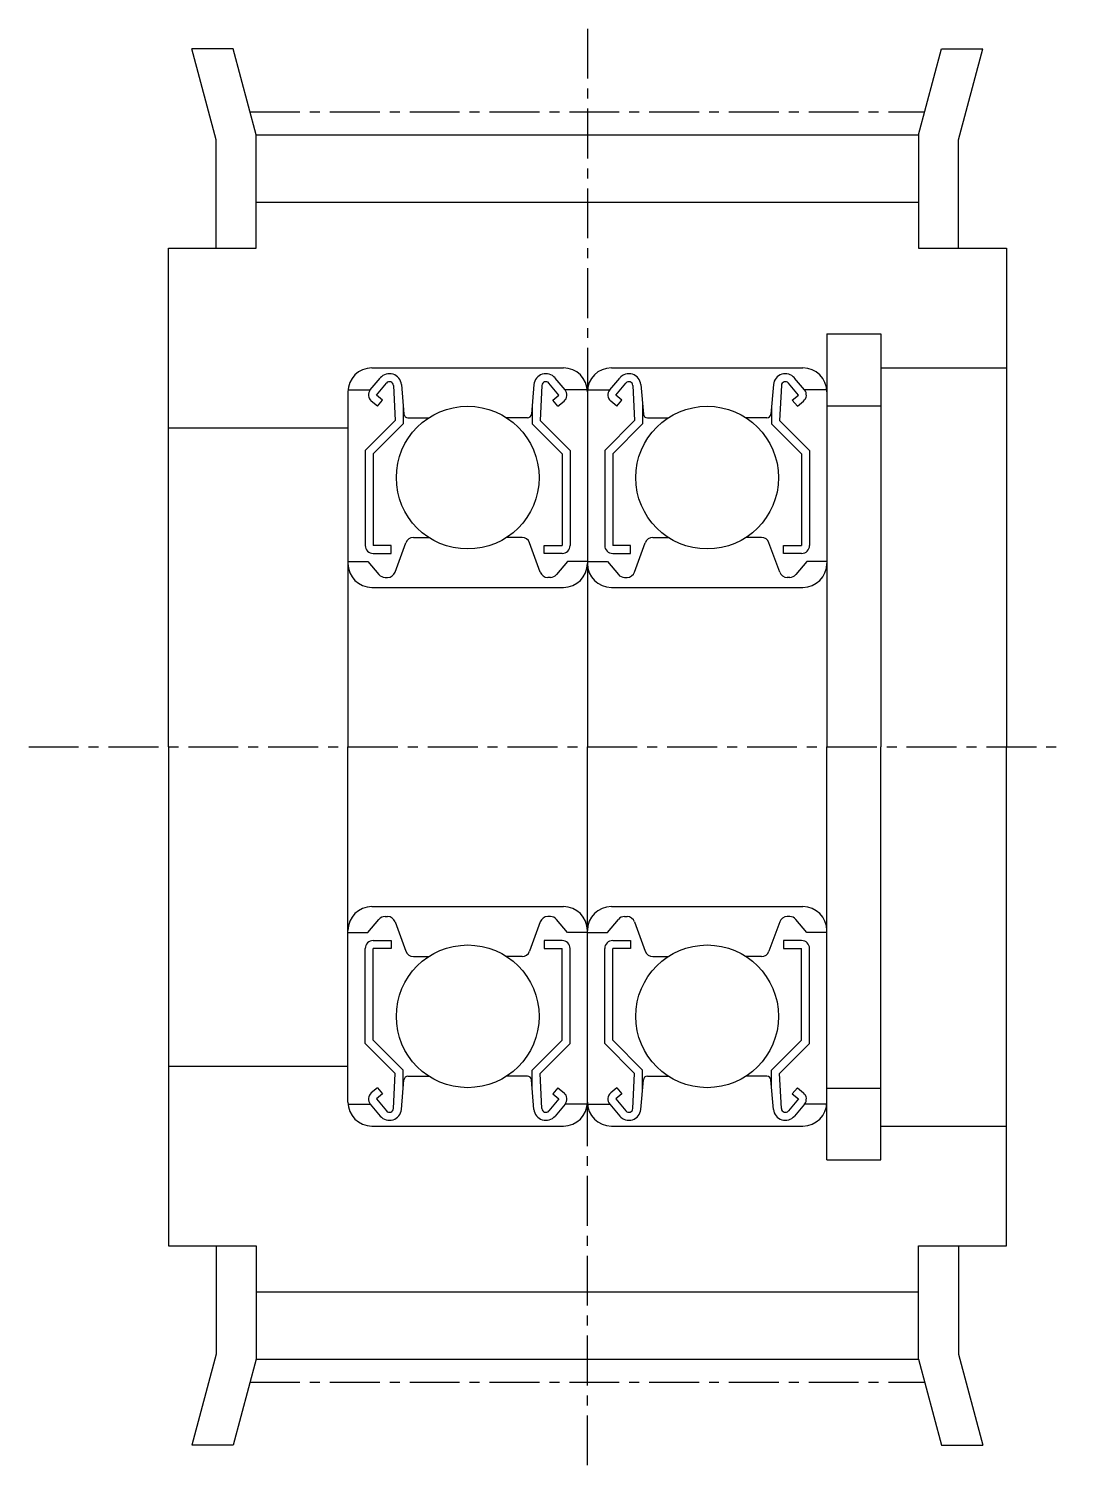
# Model space of a CAD drawing. Extents: x 79 to 167, y 96 to 201.
# Drawn here: x 141.08 to 167.08, y 165.22 to 201.22 of the extents above; entities outside this region: 2.
import ezdxf
from ezdxf.enums import TextEntityAlignment as Align

# ---------------------------------------------------------------- set-up
doc = ezdxf.new("R2010")
doc.units = 0
doc.linetypes.add('CENTER', pattern=[2, 1.25, -0.25, 0.25, -0.25])
doc.layers.get('0').update_dxf_attribs({"linetype": 'CONTINUOUS'})
doc.layers.add('CENTER', color=1, linetype='CENTER')

# ---------------------------------------------------------------- blocks, each defined once
blk = doc.blocks.new('*U2')
at = {"color": 7, "linetype": 'CONTINUOUS'}
blk.add_text('APTF20P5M150', height=3, dxfattribs=at).set_placement((79.217, 96.114))

msp = doc.modelspace()

# ---------------------------------------------------------------- linework, layer by layer
at = {"color": 7, "linetype": 'CONTINUOUS'}
for p, q in [((145.783, 198.43), (145.17, 200.717)), ((146.205, 200.717), (145.17, 200.717)), ((146.783, 198.562), (146.205, 200.717)), ((163.383, 198.562), (163.96, 200.717)), ((163.96, 200.717), (164.995, 200.717)), ((164.383, 198.43), (164.995, 200.717)), ((145.783, 195.717), (145.783, 198.43)), ((146.783, 198.562), (163.383, 198.562)), ((146.783, 195.717), (146.783, 198.562)), ((163.383, 198.562), (163.383, 195.717)), ((164.383, 195.717), (164.383, 198.43)), ((146.783, 196.867), (163.383, 196.867)), ((144.583, 183.217), (144.583, 195.717)), ((144.583, 195.717), (146.783, 195.717)), ((163.383, 195.717), (165.583, 195.717)), ((165.583, 195.717), (165.583, 183.217)), ((161.083, 193.567), (161.083, 183.217)), ((161.083, 193.567), (161.083, 183.217)), ((161.083, 193.567), (162.433, 193.567)), ((162.433, 193.567), (162.433, 183.217)), ((149.683, 192.717), (154.483, 192.717)), ((155.683, 192.717), (160.483, 192.717)), ((162.433, 192.717), (165.583, 192.717)), ((149.643, 192.167), (149.892, 192.464)), ((149.796, 192.038), (150.046, 192.336)), ((150.223, 192.277), (150.266, 191.4)), ((150.421, 192.298), (150.486, 191.558)), ((153.744, 192.298), (153.68, 191.558)), ((153.943, 192.277), (153.9, 191.4)), ((154.37, 192.038), (154.119, 192.336)), ((154.523, 192.167), (154.273, 192.464)), ((155.643, 192.167), (155.892, 192.464)), ((155.796, 192.038), (156.046, 192.336)), ((156.223, 192.277), (156.266, 191.4)), ((156.421, 192.298), (156.486, 191.558)), ((159.744, 192.298), (159.68, 191.558)), ((159.943, 192.277), (159.9, 191.4)), ((160.37, 192.038), (160.119, 192.336)), ((160.523, 192.167), (160.273, 192.464)), ((149.083, 192.167), (149.643, 192.167)), ((149.083, 192.117), (149.083, 183.217)), ((149.821, 191.757), (149.668, 191.885)), ((149.949, 191.91), (149.796, 192.038)), ((149.821, 191.757), (149.949, 191.91)), ((154.217, 191.91), (154.37, 192.038)), ((154.345, 191.757), (154.217, 191.91)), ((154.345, 191.757), (154.498, 191.885)), ((155.083, 192.167), (154.523, 192.167)), ((155.083, 192.167), (155.643, 192.167)), ((155.083, 192.117), (155.083, 183.217)), ((155.821, 191.757), (155.668, 191.885)), ((155.949, 191.91), (155.796, 192.038)), ((155.821, 191.757), (155.949, 191.91)), ((160.217, 191.91), (160.37, 192.038)), ((160.345, 191.757), (160.217, 191.91)), ((160.345, 191.757), (160.498, 191.885)), ((161.083, 192.167), (160.523, 192.167)), ((150.466, 191.787), (150.466, 191.317)), ((153.7, 191.787), (153.7, 191.317)), ((156.466, 191.787), (156.466, 191.317)), ((159.7, 191.787), (159.7, 191.317)), ((161.083, 191.767), (162.433, 191.767)), ((144.583, 191.217), (149.083, 191.217)), ((150.266, 191.4), (149.516, 190.65)), ((150.466, 191.317), (149.716, 190.567)), ((150.585, 191.467), (151.11, 191.467)), ((153.58, 191.467), (153.056, 191.467)), ((153.7, 191.317), (154.45, 190.567)), ((153.9, 191.4), (154.65, 190.65)), ((156.266, 191.4), (155.516, 190.65)), ((156.466, 191.317), (155.716, 190.567)), ((156.585, 191.467), (157.11, 191.467)), ((159.58, 191.467), (159.056, 191.467)), ((159.7, 191.317), (160.45, 190.567)), ((159.9, 191.4), (160.65, 190.65)), ((162.433, 191.142), (162.433, 191.142)), ((149.516, 190.65), (149.516, 188.267)), ((149.716, 190.567), (149.716, 188.267)), ((154.45, 190.567), (154.45, 188.267)), ((154.65, 190.65), (154.65, 188.267)), ((155.516, 190.65), (155.516, 188.267)), ((155.716, 190.567), (155.716, 188.267)), ((160.45, 190.567), (160.45, 188.267)), ((160.65, 190.65), (160.65, 188.267)), ((150.265, 187.598), (150.533, 188.335)), ((150.721, 188.467), (151.11, 188.467)), ((153.445, 188.467), (153.056, 188.467)), ((153.901, 187.598), (153.633, 188.335)), ((156.265, 187.598), (156.533, 188.335)), ((156.721, 188.467), (157.11, 188.467)), ((159.445, 188.467), (159.056, 188.467)), ((159.901, 187.598), (159.633, 188.335)), ((150.166, 188.267), (149.716, 188.267)), ((149.716, 188.067), (150.166, 188.067)), ((150.166, 188.067), (150.166, 188.267)), ((154, 188.267), (154.45, 188.267)), ((154, 188.067), (154, 188.267)), ((154.45, 188.067), (154, 188.067)), ((156.166, 188.267), (155.716, 188.267)), ((155.716, 188.067), (156.166, 188.067)), ((156.166, 188.067), (156.166, 188.267)), ((160, 188.267), (160.45, 188.267)), ((160, 188.067), (160, 188.267)), ((160.45, 188.067), (160, 188.067)), ((149.083, 187.867), (149.583, 187.867)), ((149.583, 187.867), (149.858, 187.538)), ((154.583, 187.867), (154.307, 187.538)), ((155.083, 187.867), (154.583, 187.867)), ((155.083, 187.867), (155.583, 187.867)), ((155.583, 187.867), (155.858, 187.538)), ((160.583, 187.867), (160.307, 187.538)), ((161.083, 187.867), (160.583, 187.867)), ((149.683, 187.217), (154.483, 187.217)), ((150.012, 187.467), (150.077, 187.467)), ((154.154, 187.467), (154.089, 187.467)), ((155.683, 187.217), (160.483, 187.217)), ((156.012, 187.467), (156.077, 187.467)), ((160.154, 187.467), (160.089, 187.467)), ((144.583, 183.217), (144.583, 170.717)), ((149.083, 174.317), (149.083, 183.217)), ((155.083, 174.317), (155.083, 183.217)), ((161.083, 172.867), (161.083, 183.217)), ((161.083, 172.867), (161.083, 183.217)), ((162.433, 172.867), (162.433, 183.217)), ((162.433, 183.217), (162.433, 183.217)), ((162.433, 183.217), (162.433, 183.217)), ((165.583, 170.717), (165.583, 183.217)), ((149.683, 179.217), (154.483, 179.217)), ((150.012, 178.967), (150.077, 178.967)), ((154.154, 178.967), (154.089, 178.967)), ((155.683, 179.217), (160.483, 179.217)), ((156.012, 178.967), (156.077, 178.967)), ((160.154, 178.967), (160.089, 178.967)), ((149.083, 178.567), (149.583, 178.567)), ((149.583, 178.567), (149.858, 178.895)), ((150.265, 178.835), (150.533, 178.098)), ((153.901, 178.835), (153.633, 178.098)), ((154.583, 178.567), (154.307, 178.895)), ((155.083, 178.567), (154.583, 178.567)), ((155.083, 178.567), (155.583, 178.567)), ((155.583, 178.567), (155.858, 178.895)), ((156.265, 178.835), (156.533, 178.098)), ((159.901, 178.835), (159.633, 178.098)), ((160.583, 178.567), (160.307, 178.895)), ((161.083, 178.567), (160.583, 178.567)), ((149.716, 178.367), (150.166, 178.367)), ((150.166, 178.367), (150.166, 178.167)), ((154.45, 178.367), (154, 178.367)), ((154, 178.367), (154, 178.167)), ((155.716, 178.367), (156.166, 178.367)), ((156.166, 178.367), (156.166, 178.167)), ((160, 178.367), (160, 178.167)), ((160.45, 178.367), (160, 178.367)), ((149.516, 175.784), (149.516, 178.167)), ((149.716, 175.867), (149.716, 178.167)), ((150.166, 178.167), (149.716, 178.167)), ((150.721, 177.967), (151.11, 177.967)), ((153.445, 177.967), (153.056, 177.967)), ((154, 178.167), (154.45, 178.167)), ((154.45, 175.867), (154.45, 178.167)), ((154.65, 175.784), (154.65, 178.167)), ((155.516, 175.784), (155.516, 178.167)), ((155.716, 175.867), (155.716, 178.167)), ((156.166, 178.167), (155.716, 178.167)), ((156.721, 177.967), (157.11, 177.967)), ((159.445, 177.967), (159.056, 177.967)), ((160, 178.167), (160.45, 178.167)), ((160.45, 175.867), (160.45, 178.167)), ((160.65, 175.784), (160.65, 178.167)), ((150.266, 175.034), (149.516, 175.784)), ((150.466, 175.117), (149.716, 175.867)), ((153.7, 175.117), (154.45, 175.867)), ((153.9, 175.034), (154.65, 175.784)), ((156.266, 175.034), (155.516, 175.784)), ((156.466, 175.117), (155.716, 175.867)), ((159.7, 175.117), (160.45, 175.867)), ((159.9, 175.034), (160.65, 175.784)), ((144.583, 175.217), (149.083, 175.217)), ((150.223, 174.157), (150.266, 175.034)), ((150.466, 174.647), (150.466, 175.117)), ((150.585, 174.967), (151.11, 174.967)), ((153.58, 174.967), (153.056, 174.967)), ((153.7, 174.647), (153.7, 175.117)), ((153.943, 174.157), (153.9, 175.034)), ((156.223, 174.157), (156.266, 175.034)), ((156.466, 174.647), (156.466, 175.117)), ((156.585, 174.967), (157.11, 174.967)), ((159.58, 174.967), (159.056, 174.967)), ((159.7, 174.647), (159.7, 175.117)), ((159.943, 174.157), (159.9, 175.034)), ((162.433, 175.292), (162.433, 175.292)), ((149.821, 174.677), (149.668, 174.549)), ((149.821, 174.677), (149.949, 174.524)), ((150.421, 174.136), (150.486, 174.876)), ((153.744, 174.136), (153.68, 174.876)), ((154.345, 174.677), (154.217, 174.524)), ((154.345, 174.677), (154.498, 174.549)), ((155.821, 174.677), (155.668, 174.549)), ((155.821, 174.677), (155.949, 174.524)), ((156.421, 174.136), (156.486, 174.876)), ((159.744, 174.136), (159.68, 174.876)), ((160.345, 174.677), (160.217, 174.524)), ((160.345, 174.677), (160.498, 174.549)), ((161.083, 174.667), (162.433, 174.667)), ((149.083, 174.267), (149.643, 174.267)), ((149.643, 174.267), (149.892, 173.969)), ((149.949, 174.524), (149.796, 174.396)), ((149.796, 174.396), (150.046, 174.098)), ((154.37, 174.396), (154.119, 174.098)), ((154.217, 174.524), (154.37, 174.396)), ((154.523, 174.267), (154.273, 173.969)), ((155.083, 174.267), (154.523, 174.267)), ((155.083, 174.267), (155.643, 174.267)), ((155.643, 174.267), (155.892, 173.969)), ((155.949, 174.524), (155.796, 174.396)), ((155.796, 174.396), (156.046, 174.098)), ((160.37, 174.396), (160.119, 174.098)), ((160.217, 174.524), (160.37, 174.396)), ((160.523, 174.267), (160.273, 173.969)), ((161.083, 174.267), (160.523, 174.267)), ((149.683, 173.717), (154.483, 173.717)), ((155.683, 173.717), (160.483, 173.717)), ((162.433, 173.717), (165.583, 173.717)), ((161.083, 172.867), (162.433, 172.867)), ((144.583, 170.717), (146.783, 170.717)), ((145.783, 170.717), (145.783, 168.003)), ((146.783, 170.717), (146.783, 167.872)), ((163.383, 170.717), (165.583, 170.717)), ((163.383, 167.872), (163.383, 170.717)), ((164.383, 170.717), (164.383, 168.003)), ((146.783, 169.567), (163.383, 169.567)), ((145.783, 168.003), (145.17, 165.717)), ((146.783, 167.872), (146.205, 165.717)), ((146.783, 167.872), (163.383, 167.872)), ((163.383, 167.872), (163.96, 165.717)), ((164.383, 168.003), (164.995, 165.717)), ((146.205, 165.717), (145.17, 165.717)), ((163.96, 165.717), (164.995, 165.717))]:
    msp.add_line(p, q, dxfattribs=at)
for centre in [(152.083, 189.967), (158.083, 189.967), (152.083, 176.467), (158.083, 176.467)]:
    msp.add_circle(centre, 1.788, dxfattribs=at)
for centre, radius, start, end in [((149.683, 192.117), 0.6, 90, 180), ((154.483, 192.117), 0.6, 0, 90), ((155.683, 192.117), 0.6, 90, 180), ((160.483, 192.117), 0.6, 0, 90), ((150.122, 192.272), 0.3, 4.9968, 140.0029), ((150.123, 192.272), 0.1, 2.8198, 140.0022), ((154.043, 192.272), 0.3, 39.9971, 175.0032), ((154.043, 192.272), 0.1, 39.9978, 177.1802), ((156.122, 192.272), 0.3, 4.9968, 140.0029), ((156.123, 192.272), 0.1, 2.8198, 140.0022), ((160.043, 192.272), 0.3, 39.9971, 175.0032), ((160.043, 192.272), 0.1, 39.9978, 177.1802), ((149.796, 192.038), 0.2, 140.0029, 230.087), ((154.37, 192.038), 0.2, 309.913, 39.9971), ((155.796, 192.038), 0.2, 140.0029, 230.087), ((160.37, 192.038), 0.2, 309.913, 39.9971), ((150.585, 191.567), 0.1, 184.9968, 269.9995), ((153.58, 191.567), 0.1, 270.0005, 355.0032), ((156.585, 191.567), 0.1, 184.9968, 269.9995), ((159.58, 191.567), 0.1, 270.0005, 355.0032), ((150.721, 188.267), 0.2, 90, 159.9914), ((153.445, 188.267), 0.2, 20.0086, 90), ((156.721, 188.267), 0.2, 90, 159.9914), ((159.445, 188.267), 0.2, 20.0086, 90), ((149.716, 188.267), 0.2, 180, 270), ((154.45, 188.267), 0.2, 270, 0), ((155.716, 188.267), 0.2, 180, 270), ((160.45, 188.267), 0.2, 270, 0), ((149.683, 187.817), 0.6, 180, 270), ((150.077, 187.667), 0.2, 270, 339.9914), ((154.089, 187.667), 0.2, 200.0086, 270), ((154.483, 187.817), 0.6, 270, 0), ((155.683, 187.817), 0.6, 180, 270), ((156.077, 187.667), 0.2, 270, 339.9914), ((160.089, 187.667), 0.2, 200.0086, 270), ((160.483, 187.817), 0.6, 270, 0), ((150.012, 187.667), 0.2, 219.995, 270), ((154.154, 187.667), 0.2, 270, 320.005), ((156.012, 187.667), 0.2, 219.995, 270), ((160.154, 187.667), 0.2, 270, 320.005), ((149.683, 178.617), 0.6, 90, 180), ((150.012, 178.767), 0.2, 90, 140.005), ((150.077, 178.767), 0.2, 20.0086, 90), ((154.089, 178.767), 0.2, 90, 159.9914), ((154.154, 178.767), 0.2, 39.995, 90), ((154.483, 178.617), 0.6, 0, 90), ((155.683, 178.617), 0.6, 90, 180), ((156.012, 178.767), 0.2, 90, 140.005), ((156.077, 178.767), 0.2, 20.0086, 90), ((160.089, 178.767), 0.2, 90, 159.9914), ((160.154, 178.767), 0.2, 39.995, 90), ((160.483, 178.617), 0.6, 0, 90), ((149.716, 178.167), 0.2, 90, 180), ((154.45, 178.167), 0.2, 0, 90), ((155.716, 178.167), 0.2, 90, 180), ((160.45, 178.167), 0.2, 0, 90), ((150.721, 178.167), 0.2, 200.0086, 270), ((153.445, 178.167), 0.2, 270, 339.9914), ((156.721, 178.167), 0.2, 200.0086, 270), ((159.445, 178.167), 0.2, 270, 339.9914), ((150.585, 174.867), 0.1, 90.0005, 175.0032), ((153.58, 174.867), 0.1, 4.9968, 89.9995), ((156.585, 174.867), 0.1, 90.0005, 175.0032), ((159.58, 174.867), 0.1, 4.9968, 89.9995), ((149.683, 174.317), 0.6, 180, 270), ((149.796, 174.395), 0.2, 129.913, 219.9971), ((154.483, 174.317), 0.6, 270, 0), ((154.37, 174.395), 0.2, 320.0029, 50.087), ((155.683, 174.317), 0.6, 180, 270), ((155.796, 174.395), 0.2, 129.913, 219.9971), ((160.483, 174.317), 0.6, 270, 0), ((160.37, 174.395), 0.2, 320.0029, 50.087), ((150.122, 174.162), 0.3, 219.9971, 355.0032), ((150.123, 174.162), 0.1, 219.9978, 357.1802), ((154.043, 174.162), 0.3, 184.9968, 320.0029), ((154.043, 174.162), 0.1, 182.8198, 320.0022), ((156.122, 174.162), 0.3, 219.9971, 355.0032), ((156.123, 174.162), 0.1, 219.9978, 357.1802), ((160.043, 174.162), 0.3, 184.9968, 320.0029), ((160.043, 174.162), 0.1, 182.8198, 320.0022)]:
    msp.add_arc(centre, radius, start, end, dxfattribs=at)
at = {"layer": 'CENTER', "color": 1, "linetype": 'CENTER'}
for p, q in [((155.083, 201.217), (155.083, 183.217)), ((146.63, 199.132), (163.536, 199.132)), ((141.083, 183.217), (167.083, 183.217)), ((155.083, 165.217), (155.083, 183.217)), ((146.63, 167.302), (163.536, 167.302))]:
    msp.add_line(p, q, dxfattribs=at)

# ---------------------------------------------------------------- block references
at = {"color": 7, "linetype": 'CONTINUOUS'}
msp.add_blockref('*U2', (0, 0), dxfattribs=at)

# ---------------------------------------------------------------- texts
msp.add_text('APTF20P5M150', height=3, dxfattribs=at).set_placement((79.189, 105.383), align=Align.BOTTOM_LEFT)

doc.saveas('drawing.dxf')
